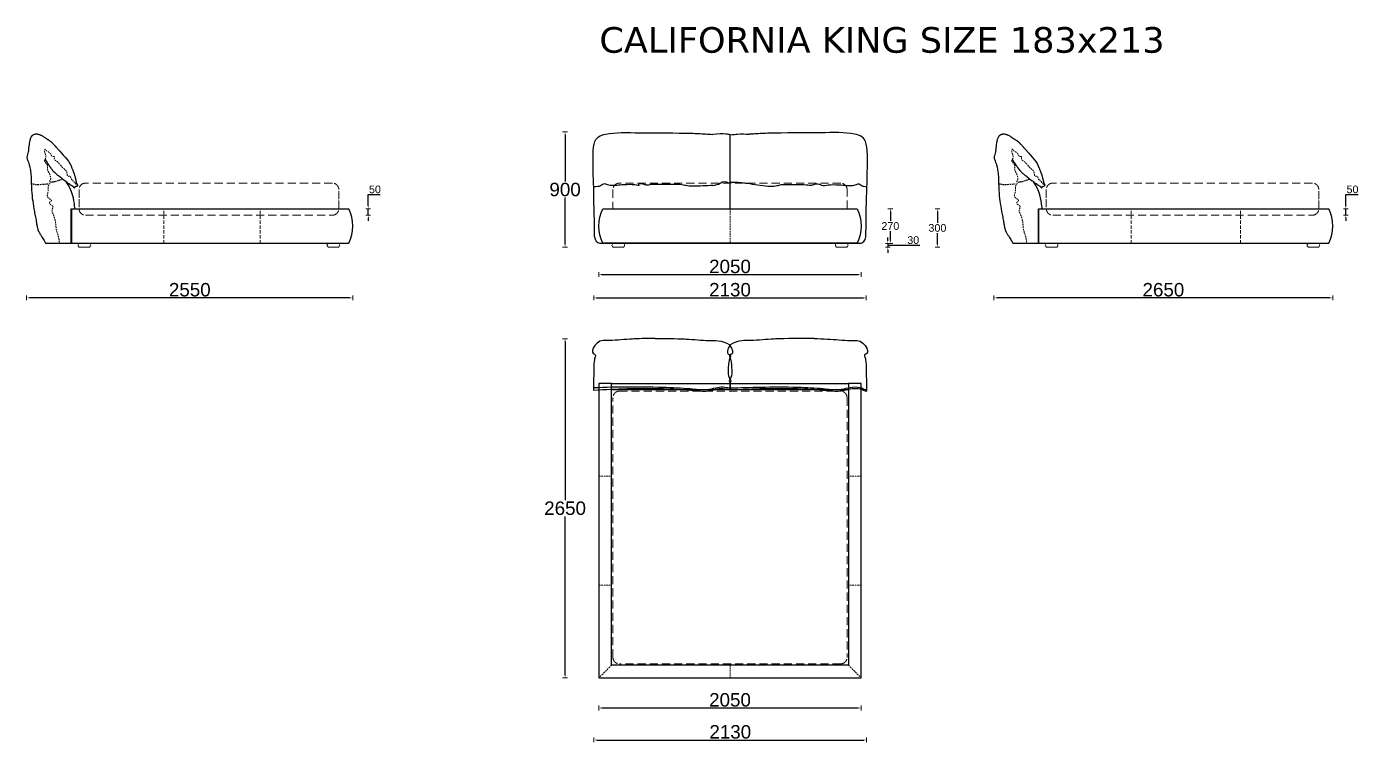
# Model space of a CAD drawing. Header units: millimetres. Extents: x -8642 to 13341, y -1807 to 10084.
# Drawn here: x 2933 to 13341, y -1807 to 3784 of the extents above; entities that cross this region are included whole.
import ezdxf

# ---------------------------------------------------------------- set-up
doc = ezdxf.new("R2010")
doc.units = ezdxf.units.MM
doc.header["$MEASUREMENT"] = 0
doc.linetypes.add('NASCOSTA', pattern=[9.525, 6.35, -3.175])
doc.linetypes.add('TRATTEGGIATA', pattern=[19.05, 12.7, -6.35])
doc.layers.add('_ARREDO', color=7, linetype='Continuous')
for name, color, linetype, lineweight in [('_CUCITURE', 8, 'TRATTEGGIATA', 9), ('_MATERASSO', 4, 'Continuous', 9), ('_PIEDINI', 3, 'Continuous', 9), ('_QUOTE', 1, 'Continuous', 9)]:
    doc.layers.add(name, color=color, linetype=linetype, lineweight=lineweight)
doc.styles.get("Standard").update_dxf_attribs({"font": 'arial.ttf'})
doc.dimstyles.new('1_1', dxfattribs={"dimscale": 15, "dimtxt": 4, "dimasz": 1.5, "dimexe": 1.25, "dimexo": 2, "dimtad": 1, "dimtih": 1, "dimtoh": 1, "dimdec": 0, "dimtxsty": 'Standard', "dimcen": 2.5, "dimclrd": 256, "dimclre": 256, "dimclrt": 256, "dimadec": 0, "dimazin": 0, "dimtfac": 1, "dimtdec": 0, "dimtmove": 0, "dimatfit": 3, "dimfxl": 1.25, "dimfxlon": 1, "dimlwe": 0, "dimarcsym": 0})

# ---------------------------------------------------------------- blocks, each defined once
blk = doc.blocks.new('*D54')
at = {"layer": '_QUOTE', "lineweight": -2, "transparency": 16777216}
for p, q in [((5602, 2384), (5602, 2472)), ((5602, 2472), (5697, 2472)), ((5602, 2311), (5602, 2361)), ((5602, 2289), (5602, 2266))]:
    blk.add_line(p, q, dxfattribs=at)
at = {"layer": '_QUOTE', "lineweight": 0, "transparency": 16777216}
for p, q in [((5584, 2361), (5621, 2361)), ((5584, 2311), (5621, 2311))]:
    blk.add_line(p, q, dxfattribs=at)
at = {"layer": '_QUOTE', "transparency": 16777216}
for points in [[(5599, 2384), (5606, 2384), (5602, 2361)], [(5599, 2289), (5606, 2289), (5602, 2311)]]:
    blk.add_solid(points, dxfattribs=at)
at = {"layer": 'Defpoints', "color": 0, "transparency": 16777216}
for p in [(5050, 2361), (5050, 2311), (5602, 2311)]:
    blk.add_point(p, dxfattribs=at)
at = {"layer": '_QUOTE', "transparency": 16777216, "insert": (5655, 2512), "char_height": 60, "attachment_point": 5}
blk.add_mtext('50', dxfattribs=at)
blk = doc.blocks.new('*D55')
at = {"layer": '_QUOTE', "lineweight": 0, "transparency": 16777216}
for p, q in [((2933, 1683), (2933, 1646)), ((5483, 1683), (5483, 1646))]:
    blk.add_line(p, q, dxfattribs=at)
at = {"layer": '_QUOTE', "lineweight": -2, "transparency": 16777216}
blk.add_line((5460, 1665), (2955, 1665), dxfattribs=at)
at = {"layer": '_QUOTE', "transparency": 16777216}
for points in [[(2955, 1668), (2955, 1661), (2933, 1665)], [(5460, 1668), (5460, 1661), (5483, 1665)]]:
    blk.add_solid(points, dxfattribs=at)
at = {"layer": 'Defpoints', "color": 0, "transparency": 16777216}
for p in [(2933, 2482), (5483, 2226), (2933, 1665)]:
    blk.add_point(p, dxfattribs=at)
at = {"layer": '_QUOTE', "transparency": 16777216, "insert": (4208, 1728), "char_height": 105, "attachment_point": 5}
blk.add_mtext('2550', dxfattribs=at)
blk = doc.blocks.new('Sezione testata')
at = {"layer": '_ARREDO', "lineweight": 25}
for points in [[(-13185, -19537), (-13184, -19525), (-13184, -19523), (-13183, -19520), (-13183, -19517), (-13183, -19514), (-13182, -19510), (-13182, -19507), (-13181, -19503), (-13181, -19498), (-13180, -19494), (-13180, -19490), (-13178, -19480), (-13177, -19471), (-13176, -19467), (-13175, -19462), (-13174, -19458), (-13173, -19453), (-13172, -19449), (-13171, -19445), (-13169, -19442), (-13168, -19438), (-13166, -19435), (-13165, -19432), (-13163, -19429), (-13161, -19427), (-13160, -19424), (-13158, -19422), (-13156, -19420), (-13154, -19418), (-13152, -19417), (-13150, -19415), (-13148, -19414), (-13146, -19413), (-13144, -19412), (-13141, -19411), (-13139, -19411), (-13137, -19410), (-13135, -19410), (-13133, -19409), (-13130, -19409), (-13128, -19409), (-13126, -19409), (-13123, -19409), (-13119, -19409), (-13114, -19410), (-13110, -19411), (-13105, -19412), (-13101, -19413), (-13096, -19415), (-13092, -19417), (-13088, -19419), (-13083, -19421), (-13079, -19423), (-13075, -19425), (-13071, -19428), (-13067, -19430), (-13063, -19433), (-13055, -19438), (-13048, -19443), (-13045, -19446), (-13041, -19448), (-13038, -19451), (-13034, -19453), (-13031, -19455), (-13028, -19457), (-13025, -19459), (-13023, -19460), (-13022, -19461), (-13020, -19462), (-13019, -19463), (-13018, -19464), (-13016, -19465), (-13015, -19466), (-13014, -19467), (-13012, -19468), (-13011, -19469), (-13010, -19471), (-13008, -19472), (-13006, -19474), (-13004, -19476), (-13002, -19478), (-13000, -19480), (-12997, -19483), (-12995, -19485), (-12992, -19488), (-12989, -19491), (-12986, -19494), (-12983, -19498), (-12979, -19501), (-12978, -19503), (-12976, -19505), (-12974, -19507), (-12972, -19510), (-12970, -19512), (-12968, -19514), (-12966, -19516), (-12964, -19519), (-12962, -19521), (-12959, -19524), (-12957, -19527), (-12955, -19529), (-12952, -19532), (-12950, -19535), (-12947, -19538), (-12944, -19541), (-12943, -19543)], [(-13185, -19537), (-13187, -19540), (-13187, -19543), (-13189, -19548), (-13191, -19558), (-13194, -19568), (-13197, -19579), (-13198, -19584), (-13199, -19589), (-13199, -19595), (-13198, -19600), (-13197, -19605), (-13195, -19610), (-13191, -19619), (-13188, -19629), (-13184, -19639), (-13181, -19649), (-13178, -19659), (-13176, -19670), (-13173, -19680), (-13172, -19691), (-13170, -19701), (-13169, -19712), (-13168, -19722), (-13166, -19743), (-13165, -19764), (-13165, -19785), (-13163, -19827), (-13162, -19848), (-13161, -19870), (-13159, -19891), (-13157, -19912), (-13154, -19932), (-13151, -19953), (-13148, -19973), (-13145, -19994), (-13141, -20014), (-13139, -20025), (-13137, -20036), (-13132, -20058), (-13130, -20069), (-13128, -20079), (-13127, -20084), (-13126, -20089), (-13126, -20093), (-13125, -20097), (-13124, -20101), (-13124, -20104), (-13123, -20107), (-13123, -20109), (-13123, -20111), (-13123, -20113), (-13122, -20115), (-13122, -20116), (-13122, -20118), (-13121, -20121), (-13121, -20124), (-13120, -20127), (-13119, -20132), (-13118, -20137), (-13117, -20142), (-13116, -20146), (-13115, -20149), (-13114, -20152), (-13114, -20155), (-13113, -20157), (-13112, -20161), (-13111, -20163), (-13110, -20165), (-13109, -20167), (-13107, -20170), (-13106, -20173), (-13104, -20176), (-13102, -20180), (-13099, -20184), (-13097, -20188), (-13094, -20193), (-13091, -20199), (-13087, -20205), (-13083, -20211), (-13079, -20218), (-13075, -20225), (-13070, -20233), (-13065, -20242), (-13059, -20251), (-13053, -20261), (-13051, -20263), (-12852, -20263)], [(-13059, -19606), (-13044, -19628), (-13043, -19630), (-13042, -19632), (-13041, -19634), (-13040, -19635), (-13039, -19637), (-13037, -19638), (-13036, -19640), (-13035, -19642), (-13035, -19643), (-13033, -19645), (-13033, -19646), (-13032, -19648), (-13031, -19649), (-13029, -19651), (-13028, -19654), (-13026, -19656), (-13025, -19658), (-13023, -19660), (-13022, -19662), (-13021, -19663), (-13020, -19665), (-13019, -19666), (-13018, -19668), (-13017, -19669), (-13016, -19670), (-13015, -19671), (-13015, -19672), (-13014, -19673), (-13013, -19674), (-13013, -19675), (-13011, -19677), (-13010, -19678), (-13008, -19681), (-13003, -19687), (-12998, -19693), (-12993, -19699), (-12990, -19702), (-12988, -19705), (-12985, -19707), (-12982, -19710), (-12979, -19713), (-12977, -19716), (-12974, -19718), (-12971, -19721), (-12968, -19723), (-12965, -19726), (-12962, -19728), (-12959, -19730), (-12956, -19733), (-12952, -19735), (-12949, -19737), (-12946, -19739), (-12943, -19741), (-12906, -19772), (-12899, -19775), (-12897, -19776), (-12896, -19777), (-12894, -19779), (-12893, -19780), (-12891, -19781), (-12890, -19783), (-12888, -19786), (-12887, -19787), (-12885, -19789), (-12884, -19790), (-12883, -19791), (-12882, -19791), (-12882, -19792), (-12881, -19792), (-12880, -19793), (-12879, -19793), (-12877, -19794), (-12876, -19795), (-12874, -19795), (-12872, -19796), (-12870, -19797), (-12869, -19797), (-12869, -19798), (-12867, -19799), (-12866, -19800), (-12863, -19803), (-12861, -19804), (-12860, -19805), (-12858, -19806), (-12857, -19807), (-12855, -19808), (-12853, -19809), (-12850, -19811), (-12848, -19812), (-12846, -19813), (-12845, -19814), (-12843, -19814), (-12842, -19816), (-12840, -19817), (-12840, -19818), (-12839, -19818), (-12838, -19819), (-12837, -19820), (-12836, -19822), (-12834, -19824), (-12832, -19826), (-12831, -19827), (-12831, -19828), (-12830, -19828), (-12829, -19829), (-12828, -19830), (-12828, -19830), (-12828, -19830), (-12827, -19830), (-12827, -19830), (-12827, -19830), (-12826, -19830), (-12826, -19830), (-12826, -19829), (-12826, -19829), (-12825, -19828), (-12825, -19827), (-12825, -19826), (-12825, -19825), (-12824, -19824), (-12824, -19823), (-12823, -19822), (-12823, -19821), (-12822, -19821), (-12821, -19820), (-12820, -19819), (-12820, -19819), (-12819, -19818), (-12818, -19818), (-12816, -19817), (-12815, -19817), (-12814, -19817), (-12813, -19817), (-12812, -19817), (-12811, -19817), (-12810, -19817), (-12808, -19818)], [(-12847, -19676), (-12845, -19681), (-12844, -19685), (-12841, -19692), (-12840, -19695), (-12839, -19698), (-12838, -19701), (-12836, -19704), (-12835, -19707), (-12834, -19710), (-12833, -19713), (-12832, -19716), (-12831, -19719), (-12829, -19721), (-12826, -19733), (-12825, -19735), (-12824, -19738), (-12823, -19744), (-12821, -19749), (-12821, -19752), (-12820, -19755), (-12819, -19761), (-12817, -19767), (-12816, -19773), (-12814, -19779), (-12813, -19785), (-12811, -19791), (-12804, -19808)]]:
    blk.add_lwpolyline(points, dxfattribs=at)
at = {"layer": '_ARREDO'}
blk.add_lwpolyline([(-12852, -20263), (-12852, -19993), (-12823, -19993)], dxfattribs=at)
for points in [[(-12943, -19543), (-12907, -19584), (-12864, -19624), (-12847, -19676)], [(-12804, -19808), (-12803, -19811), (-12805, -19818), (-12808, -19818)]]:
    blk.add_open_spline(points, degree=3, dxfattribs=at)
at = {"layer": '_ARREDO', "lineweight": 25}
blk.add_open_spline([(-12823, -19993), (-12824, -19986), (-12825, -19980), (-12826, -19973), (-12826, -19973), (-12826, -19973), (-12826, -19973), (-12832, -19921), (-12839, -19855), (-12895, -19778)], degree=3, knots=[-19.746579, -19.746579, -19.746579, -19.746579, -0.0005, -0.0005, -0.0005, 0, 0, 0, 200.280771, 200.280771, 200.280771, 200.280771], dxfattribs=at)
at = {"layer": '_CUCITURE', "lineweight": 25}
for points in [[(-12961, -19774), (-12955, -19772)], [(-12952, -19771), (-12947, -19770)], [(-12944, -19769), (-12940, -19768), (-12938, -19767)], [(-12934, -19767), (-12930, -19765), (-12929, -19765)], [(-13151, -19802), (-13156, -19801)], [(-13142, -19804), (-13148, -19802)], [(-13132, -19805), (-13136, -19804), (-13138, -19804)], [(-13123, -19805), (-13126, -19805), (-13129, -19805)], [(-13113, -19806), (-13116, -19806), (-13119, -19806)], [(-13103, -19806), (-13106, -19806), (-13110, -19806)], [(-13044, -19802), (-13046, -19802), (-13100, -19806)], [(-13034, -19801), (-13041, -19802)], [(-13012, -19785), (-13007, -19784)], [(-13004, -19784), (-12997, -19783)], [(-12994, -19782), (-12992, -19782), (-12988, -19781)], [(-12985, -19781), (-12982, -19780), (-12978, -19780)], [(-12975, -19779), (-12972, -19778), (-12969, -19778)]]:
    blk.add_lwpolyline(points, dxfattribs=at)
at = {"layer": '_CUCITURE'}
blk.add_spline([(-12945, -20254), (-12953, -20211), (-12968, -20162), (-12974, -20113), (-12990, -20046), (-13002, -19999), (-12997, -19975), (-13002, -19968), (-13019, -19955), (-13021, -19943), (-13008, -19930), (-13033, -19907), (-13034, -19858), (-13033, -19828), (-13027, -19806), (-13019, -19794), (-13021, -19780), (-13015, -19767), (-13014, -19750), (-13029, -19709), (-13039, -19679), (-13039, -19653), (-13058, -19627), (-13061, -19613), (-13053, -19600), (-13051, -19587), (-13056, -19564), (-13061, -19543), (-13056, -19528), (-13049, -19536), (-13031, -19549), (-13014, -19564), (-12996, -19586), (-12985, -19586), (-12985, -19607), (-12971, -19619), (-12948, -19640), (-12910, -19681), (-12887, -19709), (-12876, -19740), (-12862, -19739), (-12856, -19751), (-12851, -19757), (-12851, -19768), (-12842, -19767), (-12839, -19777), (-12829, -19781), (-12830, -19789), (-12820, -19790), (-12818, -19800), (-12808, -19805), (-12805, -19814)], degree=3, dxfattribs=at)
blk = doc.blocks.new('*D58')
at = {"layer": '_QUOTE', "lineweight": 0, "transparency": 16777216}
for p, q in [((7160, 1346), (7122, 1346)), ((7160, -1304), (7122, -1304))]:
    blk.add_line(p, q, dxfattribs=at)
at = {"layer": '_QUOTE', "lineweight": -2, "transparency": 16777216}
for p, q in [((7141, 1324), (7141, 84)), ((7141, -1281), (7141, -42))]:
    blk.add_line(p, q, dxfattribs=at)
at = {"layer": '_QUOTE', "transparency": 16777216}
for points in [[(7137, 1324), (7145, 1324), (7141, 1346)], [(7137, -1281), (7145, -1281), (7141, -1304)]]:
    blk.add_solid(points, dxfattribs=at)
at = {"layer": 'Defpoints', "color": 0, "transparency": 16777216}
for p in [(7845, 1346), (7141, -1304), (7845, -1304)]:
    blk.add_point(p, dxfattribs=at)
at = {"layer": '_QUOTE', "transparency": 16777216, "insert": (7141, 21), "char_height": 105, "attachment_point": 5}
blk.add_mtext('2650', dxfattribs=at)
blk = doc.blocks.new('*D59')
at = {"layer": '_QUOTE', "lineweight": 0, "transparency": 16777216}
for p, q in [((7405, 1829), (7405, 1866)), ((9455, 1829), (9455, 1866))]:
    blk.add_line(p, q, dxfattribs=at)
at = {"layer": '_QUOTE', "lineweight": -2, "transparency": 16777216}
blk.add_line((7427, 1847), (9432, 1847), dxfattribs=at)
at = {"layer": '_QUOTE', "transparency": 16777216}
for points in [[(7427, 1851), (7427, 1844), (7405, 1847)], [(9432, 1851), (9432, 1844), (9455, 1847)]]:
    blk.add_solid(points, dxfattribs=at)
at = {"layer": 'Defpoints', "color": 0, "transparency": 16777216}
for p in [(9455, 1847), (7405, -154), (9455, -154)]:
    blk.add_point(p, dxfattribs=at)
at = {"layer": '_QUOTE', "transparency": 16777216, "insert": (8430, 1910), "char_height": 105, "attachment_point": 5}
blk.add_mtext('2050', dxfattribs=at)
blk = doc.blocks.new('*D60')
at = {"layer": '_QUOTE', "lineweight": 0, "transparency": 16777216}
for p, q in [((7367, -1770), (7367, -1807)), ((9497, -1770), (9497, -1807))]:
    blk.add_line(p, q, dxfattribs=at)
at = {"layer": '_QUOTE', "lineweight": -2, "transparency": 16777216}
blk.add_line((7389, -1789), (9475, -1789), dxfattribs=at)
at = {"layer": '_QUOTE', "transparency": 16777216}
for points in [[(7389, -1785), (7389, -1792), (7367, -1789)], [(9475, -1785), (9475, -1792), (9497, -1789)]]:
    blk.add_solid(points, dxfattribs=at)
at = {"layer": 'Defpoints', "color": 0, "transparency": 16777216}
for p in [(7367, 1078), (9497, 948), (9497, -1789)]:
    blk.add_point(p, dxfattribs=at)
at = {"layer": '_QUOTE', "transparency": 16777216, "insert": (8432, -1726), "char_height": 105, "attachment_point": 5}
blk.add_mtext('2130', dxfattribs=at)
blk = doc.blocks.new('*D61')
at = {"layer": '_QUOTE', "lineweight": 0, "transparency": 16777216}
for p, q in [((7160, 2961), (7122, 2961)), ((7160, 2061), (7122, 2061))]:
    blk.add_line(p, q, dxfattribs=at)
at = {"layer": '_QUOTE', "lineweight": -2, "transparency": 16777216}
for p, q in [((7141, 2938), (7141, 2574)), ((7141, 2084), (7141, 2448))]:
    blk.add_line(p, q, dxfattribs=at)
at = {"layer": '_QUOTE', "transparency": 16777216}
for points in [[(7137, 2938), (7145, 2938), (7141, 2961)], [(7137, 2084), (7145, 2084), (7141, 2061)]]:
    blk.add_solid(points, dxfattribs=at)
at = {"layer": 'Defpoints', "color": 0, "transparency": 16777216}
for p in [(7141, 2961), (7731, 2961), (7557, 2061)]:
    blk.add_point(p, dxfattribs=at)
at = {"layer": '_QUOTE', "transparency": 16777216, "insert": (7141, 2511), "char_height": 105, "attachment_point": 5}
blk.add_mtext('900', dxfattribs=at)
blk = doc.blocks.new('*D62')
at = {"layer": '_QUOTE', "lineweight": 0, "transparency": 16777216}
for p, q in [((10033, 2361), (10070, 2361)), ((10033, 2061), (10070, 2061))]:
    blk.add_line(p, q, dxfattribs=at)
at = {"layer": '_QUOTE', "lineweight": -2, "transparency": 16777216}
for p, q in [((10051, 2339), (10051, 2251)), ((10051, 2084), (10051, 2171))]:
    blk.add_line(p, q, dxfattribs=at)
at = {"layer": '_QUOTE', "transparency": 16777216}
for points in [[(10048, 2339), (10055, 2339), (10051, 2361)], [(10048, 2084), (10055, 2084), (10051, 2061)]]:
    blk.add_solid(points, dxfattribs=at)
at = {"layer": 'Defpoints', "color": 0, "transparency": 16777216}
for p in [(9259, 2361), (9259, 2061), (10051, 2061)]:
    blk.add_point(p, dxfattribs=at)
at = {"layer": '_QUOTE', "transparency": 16777216, "insert": (10051, 2211), "char_height": 60, "attachment_point": 5}
blk.add_mtext('300', dxfattribs=at)
blk = doc.blocks.new('*D63')
at = {"layer": '_QUOTE', "lineweight": 0, "transparency": 16777216}
for p, q in [((9664, 2361), (9702, 2361)), ((9664, 2091), (9702, 2091))]:
    blk.add_line(p, q, dxfattribs=at)
at = {"layer": '_QUOTE', "lineweight": -2, "transparency": 16777216}
for p, q in [((9683, 2339), (9683, 2266)), ((9683, 2114), (9683, 2186))]:
    blk.add_line(p, q, dxfattribs=at)
at = {"layer": '_QUOTE', "transparency": 16777216}
for points in [[(9679, 2339), (9687, 2339), (9683, 2361)], [(9679, 2114), (9687, 2114), (9683, 2091)]]:
    blk.add_solid(points, dxfattribs=at)
at = {"layer": 'Defpoints', "color": 0, "transparency": 16777216}
for p in [(9035, 2361), (9035, 2091), (9683, 2091)]:
    blk.add_point(p, dxfattribs=at)
at = {"layer": '_QUOTE', "transparency": 16777216, "insert": (9683, 2226), "char_height": 60, "attachment_point": 5}
blk.add_mtext('270', dxfattribs=at)
blk = doc.blocks.new('*D64')
at = {"layer": '_QUOTE', "lineweight": 0, "transparency": 16777216}
for p, q in [((9645, 2091), (9682, 2091)), ((9645, 2061), (9682, 2061))]:
    blk.add_line(p, q, dxfattribs=at)
at = {"layer": '_QUOTE', "lineweight": -2, "transparency": 16777216}
for p, q in [((9663, 2114), (9663, 2136)), ((9663, 2091), (9663, 2061)), ((9663, 2091), (9663, 2061)), ((9663, 2076), (9809, 2076)), ((9663, 2039), (9663, 2016)), ((9809, 2076), (9914, 2076))]:
    blk.add_line(p, q, dxfattribs=at)
at = {"layer": '_QUOTE', "transparency": 16777216}
for points in [[(9660, 2114), (9667, 2114), (9663, 2091)], [(9660, 2039), (9667, 2039), (9663, 2061)]]:
    blk.add_solid(points, dxfattribs=at)
at = {"layer": 'Defpoints', "color": 0, "transparency": 16777216}
for p in [(9031, 2091), (9303, 2061), (9663, 2061)]:
    blk.add_point(p, dxfattribs=at)
at = {"layer": '_QUOTE', "transparency": 16777216, "insert": (9862, 2116), "char_height": 60, "attachment_point": 5}
blk.add_mtext('30', dxfattribs=at)
blk = doc.blocks.new('*D65')
at = {"layer": '_QUOTE', "lineweight": -2, "transparency": 16777216}
for p, q in [((13243, 2384), (13243, 2472)), ((13243, 2472), (13338, 2472)), ((13243, 2311), (13243, 2361)), ((13243, 2289), (13243, 2266))]:
    blk.add_line(p, q, dxfattribs=at)
at = {"layer": '_QUOTE', "lineweight": 0, "transparency": 16777216}
for p, q in [((13224, 2361), (13262, 2361)), ((13224, 2311), (13262, 2311))]:
    blk.add_line(p, q, dxfattribs=at)
at = {"layer": '_QUOTE', "transparency": 16777216}
for points in [[(13239, 2384), (13247, 2384), (13243, 2361)], [(13239, 2289), (13247, 2289), (13243, 2311)]]:
    blk.add_solid(points, dxfattribs=at)
at = {"layer": 'Defpoints', "color": 0, "transparency": 16777216}
for p in [(12691, 2361), (12691, 2311), (13243, 2311)]:
    blk.add_point(p, dxfattribs=at)
at = {"layer": '_QUOTE', "transparency": 16777216, "insert": (13295, 2512), "char_height": 60, "attachment_point": 5}
blk.add_mtext('50', dxfattribs=at)
blk = doc.blocks.new('*D56')
at = {"layer": '_QUOTE', "lineweight": 0, "transparency": 16777216}
for p, q in [((7405, -1520), (7405, -1558)), ((9455, -1520), (9455, -1558))]:
    blk.add_line(p, q, dxfattribs=at)
at = {"layer": '_QUOTE', "lineweight": -2, "transparency": 16777216}
blk.add_line((7427, -1539), (9432, -1539), dxfattribs=at)
at = {"layer": '_QUOTE', "transparency": 16777216}
for points in [[(7427, -1535), (7427, -1543), (7405, -1539)], [(9432, -1535), (9432, -1543), (9455, -1539)]]:
    blk.add_solid(points, dxfattribs=at)
at = {"layer": 'Defpoints', "color": 0, "transparency": 16777216}
for p in [(7405, -337), (9455, -380), (9455, -1539)]:
    blk.add_point(p, dxfattribs=at)
at = {"layer": '_QUOTE', "transparency": 16777216, "insert": (8430, -1476), "char_height": 105, "attachment_point": 5}
blk.add_mtext('2050', dxfattribs=at)
blk = doc.blocks.new('*D66')
at = {"layer": '_QUOTE', "lineweight": 0, "transparency": 16777216}
for p, q in [((10492, 1683), (10492, 1646)), ((13142, 1683), (13142, 1646))]:
    blk.add_line(p, q, dxfattribs=at)
at = {"layer": '_QUOTE', "lineweight": -2, "transparency": 16777216}
blk.add_line((13119, 1665), (10515, 1665), dxfattribs=at)
at = {"layer": '_QUOTE', "transparency": 16777216}
for points in [[(10515, 1668), (10515, 1661), (10492, 1665)], [(13119, 1668), (13119, 1661), (13142, 1665)]]:
    blk.add_solid(points, dxfattribs=at)
at = {"layer": 'Defpoints', "color": 0, "transparency": 16777216}
for p in [(10492, 2482), (13142, 2226), (10492, 1665)]:
    blk.add_point(p, dxfattribs=at)
at = {"layer": '_QUOTE', "transparency": 16777216, "insert": (11817, 1728), "char_height": 105, "attachment_point": 5}
blk.add_mtext('2650', dxfattribs=at)
blk = doc.blocks.new('*D57')
at = {"layer": '_QUOTE', "lineweight": 0, "transparency": 16777216}
for p, q in [((7365, 1683), (7365, 1646)), ((9495, 1683), (9495, 1646))]:
    blk.add_line(p, q, dxfattribs=at)
at = {"layer": '_QUOTE', "lineweight": -2, "transparency": 16777216}
blk.add_line((7387, 1665), (9473, 1665), dxfattribs=at)
at = {"layer": '_QUOTE', "transparency": 16777216}
for points in [[(7387, 1668), (7387, 1661), (7365, 1665)], [(9473, 1668), (9473, 1661), (9495, 1665)]]:
    blk.add_solid(points, dxfattribs=at)
at = {"layer": 'Defpoints', "color": 0, "transparency": 16777216}
for p in [(7365, 2856), (9495, 2726), (9495, 1665)]:
    blk.add_point(p, dxfattribs=at)
at = {"layer": '_QUOTE', "transparency": 16777216, "insert": (8430, 1728), "char_height": 105, "attachment_point": 5}
blk.add_mtext('2130', dxfattribs=at)

msp = doc.modelspace()

# ---------------------------------------------------------------- linework, layer by layer
at = {"layer": '_ARREDO', "color": 0}
for p, q in [((8428.6, 2938.8), (8429.2, 2361.1)), ((8428.6, 2938.8), (8429.2, 2361.1)), ((8430.9, 2361.1), (8430.8, 2938.1)), ((7413, 2091.2), (7445.9, 2091.1)), ((7455, 2091.1), (9455, 2091.1))]:
    msp.add_line(p, q, dxfattribs=at)
at = {"layer": '_ARREDO'}
for p, q in [((3282.6, 2091.1), (5450.4, 2091.1)), ((10841.9, 2091.1), (13109.6, 2091.1))]:
    msp.add_line(p, q, dxfattribs=at)
for points in [[(3282.6, 2091.1), (3282.6, 2361.1)], [(3282.6, 2361.1), (3282.6, 2091.1)], [(3282.6, 2361.1), (5450.4, 2361.1)], [(10841.9, 2091.1), (10841.9, 2361.1)], [(10841.9, 2361.1), (10841.9, 2091.1)], [(10841.9, 2361.1), (13109.6, 2361.1)], [(9422.7, 2091.1), (9441.6, 2091.2)], [(7405, 996.2), (7405, -1303.8)], [(7505, -1203.8), (7505, 996.2), (7405, 996.2)], [(9455, -1303.8), (9455, 996.2), (9355, 996.2), (9355, -1203.8)], [(9355, -1203.8), (7505, -1203.8)], [(7405, -1303.8), (9455, -1303.8)]]:
    msp.add_lwpolyline(points, dxfattribs=at)
for points in [[(5450.4, 2091.1), (5450.4, 2091.1, 0.2387295), (5450.4, 2361.1, 0.2387295)], [(13109.6, 2091.1), (13109.6, 2091.1, 0.2387295), (13109.6, 2361.1, 0.2387295)]]:
    msp.add_lwpolyline(points, format="xyb", dxfattribs=at)
msp.add_lwpolyline([(9422.7, 2091.1), (7437.2, 2091.1, -0.2387287), (7437.2, 2361.1), (9422.7, 2361.1, -0.2387287)], format="xyb", close=True, dxfattribs=at)
msp.add_lwpolyline([(7505, 946.2), (7505, 996.2), (9355, 996.2), (9355, 946.2)], close=True, dxfattribs=at)
at = {"layer": '_ARREDO', "color": 0}
for centre, radius, start, end in [((7423.4, 2142), 51.9, 181.44473, 258.3601), ((9441.6, 2141.2), 50, 270.04276, 359.40329)]:
    msp.add_arc(centre, radius, start, end, dxfattribs=at)
for points, knots in [([(7371.6, 2140.6), (7365.9, 2738.8), (7327.2, 2908.9), (7511.2, 2960.5), (7721.2, 2952.1), (8064.4, 2954.4), (8221.6, 2947.2), (8276.5, 2943), (8295.7, 2942.2)], [0.9787398, 0.9787398, 0.9787398, 0.9787398, 33.8745904, 41.4448074, 67.8001007, 98.5511402, 109.2958868, 115.0635621, 115.0635621, 115.0635621, 115.0635621]), ([(8429.9, 2938.1), (8420.1, 2940.7), (8383.9, 2949.2), (8337.1, 2943.9), (8295.7, 2942.2)], [141.2473006, 141.2473006, 141.2473006, 141.2473006, 145.4938938, 156.0178998, 156.0178998, 156.0178998, 156.0178998]), ([(8429.9, 2938.1), (8461.1, 2940.7), (8506, 2948.5), (8549.3, 2944.6), (8580.1, 2942.9)], [142.5760487, 142.5760487, 142.5760487, 142.5760487, 146.8226421, 156.1696754, 156.1696754, 156.1696754, 156.1696754]), ([(9491.6, 2140.6), (9497.2, 2738.8), (9535.9, 2908.9), (9352, 2960.5), (9141.9, 2952.1), (8798.8, 2954.4), (8645.8, 2947.4), (8595.1, 2943.7), (8580.1, 2942.9)], [0.9786525, 0.9786525, 0.9786525, 0.9786525, 33.8745904, 41.4448074, 67.8001007, 98.5511402, 109.2958868, 113.7894241, 113.7894241, 113.7894241, 113.7894241]), ([(8545.6, 2559.9), (8511.4, 2565.2), (8474.5, 2569.3), (8434.1, 2565), (8430, 2564.9)], [99.121874, 99.121874, 99.121874, 99.121874, 109.4657725, 110.6844002, 110.6844002, 110.6844002, 110.6844002]), ([(7844.5, 1347.5), (7726.4, 1346.6), (7637.1, 1342.5), (7523.9, 1330.9), (7410.9, 1333.1), (7397.8, 1315.4), (7358.7, 1279.1), (7342.7, 1230.4), (7384.6, 1222.3), (7369.1, 1186.7), (7364.9, 1166.2), (7363, 944.9)], [1323.899986, 1323.899986, 1323.899986, 1323.899986, 1427.9085, 1645.5200832, 1731.1521263, 1839.4047344, 1862.6721873, 1931.3729776, 1952.584466, 1981.71284, 2036.7030785, 2036.7030785, 2036.7030785, 2036.7030785]), ([(7844.5, 1347.5), (8028.4, 1346.6), (8117.6, 1342.5), (8230.8, 1330.9), (8343.9, 1333.1), (8403.3, 1316.4), (8427.6, 1296), (8429.7, 1294)], [1323.899986, 1323.899986, 1323.899986, 1323.899986, 1427.9085, 1645.5200832, 1731.1521263, 1839.4047344, 1850.0008929, 1850.0008929, 1850.0008929, 1850.0008929]), ([(9086.8, 1348), (8842.7, 1347.1), (8747.6, 1343.1), (8628.6, 1330.9), (8515.6, 1333.1), (8456.1, 1316.4), (8431.8, 1296), (8429.7, 1294)], [1302.9228829, 1302.9228829, 1302.9228829, 1302.9228829, 1427.9085, 1645.5200832, 1731.1521263, 1839.4047344, 1850.0008929, 1850.0008929, 1850.0008929, 1850.0008929]), ([(9086.8, 1348), (9121.4, 1347.1), (9216.5, 1343.1), (9335.5, 1330.9), (9448.5, 1333.1), (9461.7, 1315.4), (9500.8, 1279.1), (9516.7, 1230.4), (9474.9, 1222.3), (9491.3, 1184.5), (9495.1, 1163), (9496.1, 936.4)], [1302.9228829, 1302.9228829, 1302.9228829, 1302.9228829, 1427.9085, 1645.5200832, 1731.1521263, 1839.4047344, 1862.6721873, 1931.3729776, 1952.584466, 1981.71284, 2043.3274158, 2043.3274158, 2043.3274158, 2043.3274158]), ([(7363, 944.9), (7556.9, 954.6), (7722.5, 964.3), (8119.1, 948.3), (8220.6, 932.4), (8293.9, 943.5), (8359.1, 962.6), (8389.3, 955.5), (8425.6, 947.8), (8431.3, 947.2)], [9.2354396, 9.2354396, 9.2354396, 9.2354396, 56.3389099, 70.8968533, 81.9851915, 86.8013444, 93.0370437, 102.2090707, 104.3136676, 104.3136676, 104.3136676, 104.3136676]), ([(7363.1, 964.5), (7564.6, 972.1), (7726, 974.4), (8118.4, 959.6), (8219.8, 943.7), (8293.1, 954.7), (8358.3, 973.9), (8389, 966.5), (8410.2, 964.4), (8431.5, 961.9)], [11.2010026, 11.2010026, 11.2010026, 11.2010026, 57.0248615, 71.5828049, 82.6711431, 87.487296, 93.7229952, 102.8950223, 105.505868, 105.505868, 105.505868, 105.505868]), ([(8431.3, 947.2), (8617.9, 955.7), (8810.2, 963.5), (9153.8, 948.3), (9255.2, 932.4), (9328.6, 943.5), (9393.8, 962.6), (9467.8, 953.7), (9470.2, 941), (9493.5, 936.8), (9495.7, 936.4), (9496, 936.4), (9496.3, 936.4), (9497.2, 936.4)], [13.1781876, 13.1781876, 13.1781876, 13.1781876, 56.3389099, 70.8968533, 81.9851915, 86.8013444, 93.0370437, 102.2090707, 108.6192377, 109.2930186, 109.2930186, 109.2930186, 109.3409323, 109.3409323, 109.3409323, 109.3409323]), ([(8431.5, 961.9), (8587.2, 964.8), (8795.8, 975.8), (9153, 959.5), (9254.5, 943.7), (9327.8, 954.7), (9393, 973.9), (9467, 965), (9469.4, 952.2), (9492.7, 948.1), (9494.9, 947.7), (9495.1, 947.6), (9495.2, 947.6), (9497.1, 947.6)], [9.6700931, 9.6700931, 9.6700931, 9.6700931, 57.0248615, 71.5828049, 82.6711431, 87.487296, 93.7229952, 102.8950223, 109.3051893, 109.9789702, 109.9789702, 109.9789702, 110.0291497, 110.0291497, 110.0291497, 110.0291497])]:
    msp.add_open_spline(points, degree=3, knots=knots, dxfattribs=at)
at = {"layer": '_ARREDO'}
for points, knots in [([(8296.3, 2543.6), (8243.1, 2540.4), (8172.9, 2536.2), (8090.1, 2538.6), (8039.8, 2555.9), (7841.4, 2549), (7803.4, 2550.7), (7781.5, 2541.7), (7756.6, 2553.5), (7731.3, 2558), (7710.9, 2551.2), (7726.9, 2538), (7674.7, 2552.7), (7624.5, 2549.3), (7556.6, 2545.5), (7495.3, 2534.5), (7443.1, 2563.2), (7422.1, 2535), (7390.4, 2532.6), (7365, 2532.9)], [0, 0, 0, 0, 160.1912619, 211.3614344, 246.7027302, 317.4792053, 339.3614033, 360.5898371, 384.3235958, 417.8891229, 435.3358467, 447.9111637, 498.9542805, 584.3087148, 600.9944717, 704.1207148, 748.396454, 820.8703522, 891.2333989, 891.2333989, 891.2333989, 891.2333989]), ([(8585.6, 2557.2), (8639.1, 2549.5), (8709.4, 2534.9), (8793.3, 2538.7), (8843.5, 2555.9), (8847, 2549), (9039.9, 2550.7), (9061.8, 2541.7), (9086.7, 2553.5), (9112, 2558), (9132.4, 2551.2), (9156.5, 2538), (9208.7, 2552.7), (9258.8, 2549.3), (9326.7, 2545.5), (9388, 2534.5), (9440.2, 2563.2), (9456.9, 2540.8), (9478.1, 2535), (9498.2, 2533.5)], [0, 0, 0, 0, 163.1293362, 214.2995087, 249.6408045, 320.4172795, 342.2994776, 363.5279113, 387.2616701, 420.8271972, 438.273921, 450.849238, 501.8923548, 587.2467891, 603.932546, 707.0587891, 751.3345283, 823.8084264, 872.5580916, 872.5580916, 872.5580916, 872.5580916]), ([(8429.7, 1294), (8409, 1262.8), (8398.8, 1227.3), (8439.2, 1219.4), (8422.3, 1180.3), (8417.5, 1151.1), (8413.3, 1040.3), (8443.6, 1019.6), (8423.9, 995.7), (8431.5, 973.5), (8425.4, 953.1), (8425.3, 946.2)], [1866.7170185, 1866.7170185, 1866.7170185, 1866.7170185, 1931.3729776, 1952.584466, 1981.71284, 2047.1712979, 2078.1349739, 2120.5498619, 2140.8364715, 2171.7315208, 2202.7160315, 2202.7160315, 2202.7160315, 2202.7160315]), ([(8429.7, 1294), (8450.4, 1262.8), (8460.6, 1227.3), (8420.2, 1219.4), (8437.2, 1180.3), (8441.9, 1151.1), (8446.1, 1040.3), (8415.8, 1019.6), (8435.5, 995.7), (8427.9, 973.5), (8434, 953.1), (8434.1, 946.2)], [1866.7170185, 1866.7170185, 1866.7170185, 1866.7170185, 1931.3729776, 1952.584466, 1981.71284, 2047.1712979, 2078.1349739, 2120.5498619, 2140.8364715, 2171.7315208, 2202.7160315, 2202.7160315, 2202.7160315, 2202.7160315])]:
    msp.add_open_spline(points, degree=3, knots=knots, dxfattribs=at)
msp.add_spline([(8296.3, 2543.6), (8353.3, 2560.7), (8373.3, 2572.6), (8396.9, 2572.6), (8417.8, 2564), (8428.2, 2564.9), (8430, 2564.9), (8430.1, 2564.7)], degree=3, dxfattribs=at)
at = {"layer": '_ARREDO', "color": 0}
for points in [[(8585.6, 2557.2), (8567.9, 2559.5), (8555.1, 2559), (8545.6, 2559.9)], [(8431.4, 1030.6), (8431.4, 1029.1), (8431.4, 1027.6), (8431.4, 1026)]]:
    msp.add_open_spline(points, degree=3, dxfattribs=at)
at = {"layer": '_CUCITURE', "ltscale": 2}
for p, q in [((4006, 2091.1), (4006, 2361.1)), ((4759.3, 2091.1), (4759.3, 2361.1)), ((11565.2, 2091.1), (11565.2, 2361.1)), ((12418.5, 2091.1), (12418.5, 2361.1))]:
    msp.add_line(p, q, dxfattribs=at)
at = {"layer": '_CUCITURE'}
for p, q in [((8430, 2361.1), (8430, 2091.1)), ((7405, 272.9), (7505, 272.9)), ((9455, 272.9), (9355, 272.9)), ((7405, -580.5), (7505, -580.5)), ((9455, -580.5), (9355, -580.5)), ((8430, -1203.8), (8430, -1303.8))]:
    msp.add_line(p, q, dxfattribs=at)
for points in [[(7505, -1203.8), (7405, -1303.8)], [(9355, -1203.8), (9455, -1303.8)]]:
    msp.add_lwpolyline(points, dxfattribs=at)
at = {"layer": '_MATERASSO', "linetype": 'NASCOSTA', "ltscale": 10}
for points in [[(3342.6, 2436.1), (3342.6, 2361.1, 0.4142136), (3392.6, 2311.1), (5322.6, 2311.1, 0.4142136), (5372.6, 2361.1), (5372.6, 2436.1), (5372.6, 2511.1, 0.4142136), (5322.6, 2561.1), (3392.6, 2561.1, 0.4142136), (3342.6, 2511.1)], [(10901.9, 2436.1), (10901.9, 2361.1, 0.4142136), (10951.9, 2311.1), (12981.9, 2311.1, 0.4142136), (13031.9, 2361.1), (13031.9, 2436.1), (13031.9, 2511.1, 0.4142136), (12981.9, 2561.1), (10951.9, 2561.1, 0.4142136), (10901.9, 2511.1)], [(7565, 936.2), (9295, 936.2, -0.4142136), (9345, 886.2), (9345, -1143.8, -0.4142136), (9295, -1193.8), (7565, -1193.8, -0.4142136), (7515, -1143.8), (7515, 886.2, -0.4142136)]]:
    msp.add_lwpolyline(points, format="xyb", close=True, dxfattribs=at)
msp.add_lwpolyline([(9345, 2361.1), (9345, 2511.1, 0.4142136), (9295, 2561.1), (7565, 2561.1, 0.4142136), (7515, 2511.1), (7515, 2381.3), (7515, 2361.1)], format="xyb", dxfattribs=at)
at = {"layer": '_PIEDINI'}
for points in [[(3350.1, 2061.1), (3418.9, 2061.1, 1), (3418.9, 2091.1), (3350.1, 2091.1, 1)], [(5365.2, 2061.1), (5296.3, 2061.1, -1), (5296.3, 2091.1), (5365.2, 2091.1, -1)], [(7522.4, 2061.1), (7591.2, 2061.1, 1), (7591.2, 2091.1), (7522.4, 2091.1, 1)], [(9337.5, 2061.1), (9268.7, 2061.1, -1), (9268.7, 2091.1), (9337.5, 2091.1, -1)], [(10909.3, 2061.1), (10978.1, 2061.1, 1), (10978.1, 2091.1), (10909.3, 2091.1, 1)], [(13024.4, 2061.1), (12955.6, 2061.1, -1), (12955.6, 2091.1), (13024.4, 2091.1, -1)]]:
    msp.add_lwpolyline(points, format="xyb", close=True, dxfattribs=at)

# ---------------------------------------------------------------- block references
at = {"layer": '_ARREDO'}
for p in [(16134.2, 22354.3), (23693.4, 22354.3)]:
    msp.add_blockref('Sezione testata', p, dxfattribs=at)

# ---------------------------------------------------------------- texts
at = {"insert": (7408.8, 3780.2), "char_height": 200, "attachment_point": 1}
msp.add_mtext_dynamic_manual_height_columns('{\\fVerdana|b0|i0|c0|p34;CALIFORNIA KING SIZE 183x213 }', width=7216.11, gutter_width=1, heights=[0], dxfattribs=at)

# ---------------------------------------------------------------- dimensions: what is measured, and where the dimension line sits
at = {"layer": '_QUOTE'}
for base, p1, p2, picture, middle in [((7141.2, 2960.9), (7556.8, 2061.1), (7730.9, 2960.9), '*D61', (7141.2, 2511)), ((7141.2, -1303.8), (7844.5, 1346.5), (7844.5, -1303.8), '*D58', (7141.2, 21.3))]:
    dim = msp.add_linear_dim(base=base, p1=p1, p2=p2, angle=90, dimstyle='1_1', override={"dimtxt": 7}, dxfattribs=at)
    dim.commit()
    dim.dimension.update_dxf_attribs({"geometry": picture, "text_midpoint": middle})
for base, p1, p2, picture, middle in [((9495.2, 1664.7), (7364.8, 2856.4), (9495.2, 2725.8), '*D57', (8430, 1727.7)), ((2932.9, 1664.7), (5482.6, 2226.1), (2932.9, 2482.1), '*D55', (4207.7, 1727.7)), ((10492.1, 1664.7), (13141.9, 2226.1), (10492.1, 2482.1), '*D66', (11817, 1727.7)), ((9455, 1847.5), (7405, -153.8), (9455, -153.8), '*D59', (8430, 1910.5)), ((9497.1, -1788.6), (7366.7, 1078.2), (9497.1, 947.6), '*D60', (8431.9, -1725.6)), ((9455, -1539.1), (7405, -337.3), (9455, -380.1), '*D56', (8430, -1476.1))]:
    dim = msp.add_linear_dim(base=base, p1=p1, p2=p2, dimstyle='1_1', override={"dimtxt": 7}, dxfattribs=at)
    dim.commit()
    dim.dimension.update_dxf_attribs({"geometry": picture, "text_midpoint": middle})
at = {"layer": '_QUOTE', "color": 0}
for base, p1, p2, picture, middle in [((5602.3, 2311.1), (5050, 2361.1), (5050, 2311.1), '*D54', (5654.5, 2471.7)), ((13243.1, 2311.1), (12690.8, 2361.1), (12690.8, 2311.1), '*D65', (13295.3, 2471.7))]:
    dim = msp.add_linear_dim(base=base, p1=p1, p2=p2, angle=90, dimstyle='1_1', dxfattribs=at)
    dim.commit()
    dim.dimension.update_dxf_attribs({"geometry": picture, "text_midpoint": middle, "dimtype": 160})
for base, p1, p2, picture, middle in [((9682.9, 2091.1), (9035, 2361.1), (9035, 2091.1), '*D63', (9682.9, 2226.1)), ((10051.5, 2061.1), (9258.8, 2361.1), (9258.8, 2061.1), '*D62', (10051.5, 2211.1))]:
    dim = msp.add_linear_dim(base=base, p1=p1, p2=p2, angle=90, dimstyle='1_1', dxfattribs=at)
    dim.commit()
    dim.dimension.update_dxf_attribs({"geometry": picture, "text_midpoint": middle})
dim = msp.add_linear_dim(base=(9663.3, 2061.1), p1=(9031.2, 2091.1), p2=(9303.1, 2061.1), angle=90, dimstyle='1_1', override={"dimtmove": 1}, dxfattribs=at)
dim.commit()
dim.dimension.update_dxf_attribs({"geometry": '*D64', "text_midpoint": (9818.8, 2116.1)})

doc.saveas('drawing.dxf')
